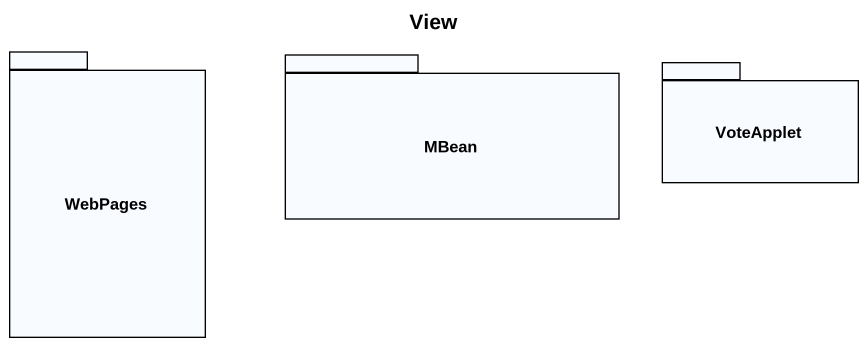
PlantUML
@startuml
title View
package WebPages {
}
package MBean {
}
package VoteApplet {
}
@enduml
